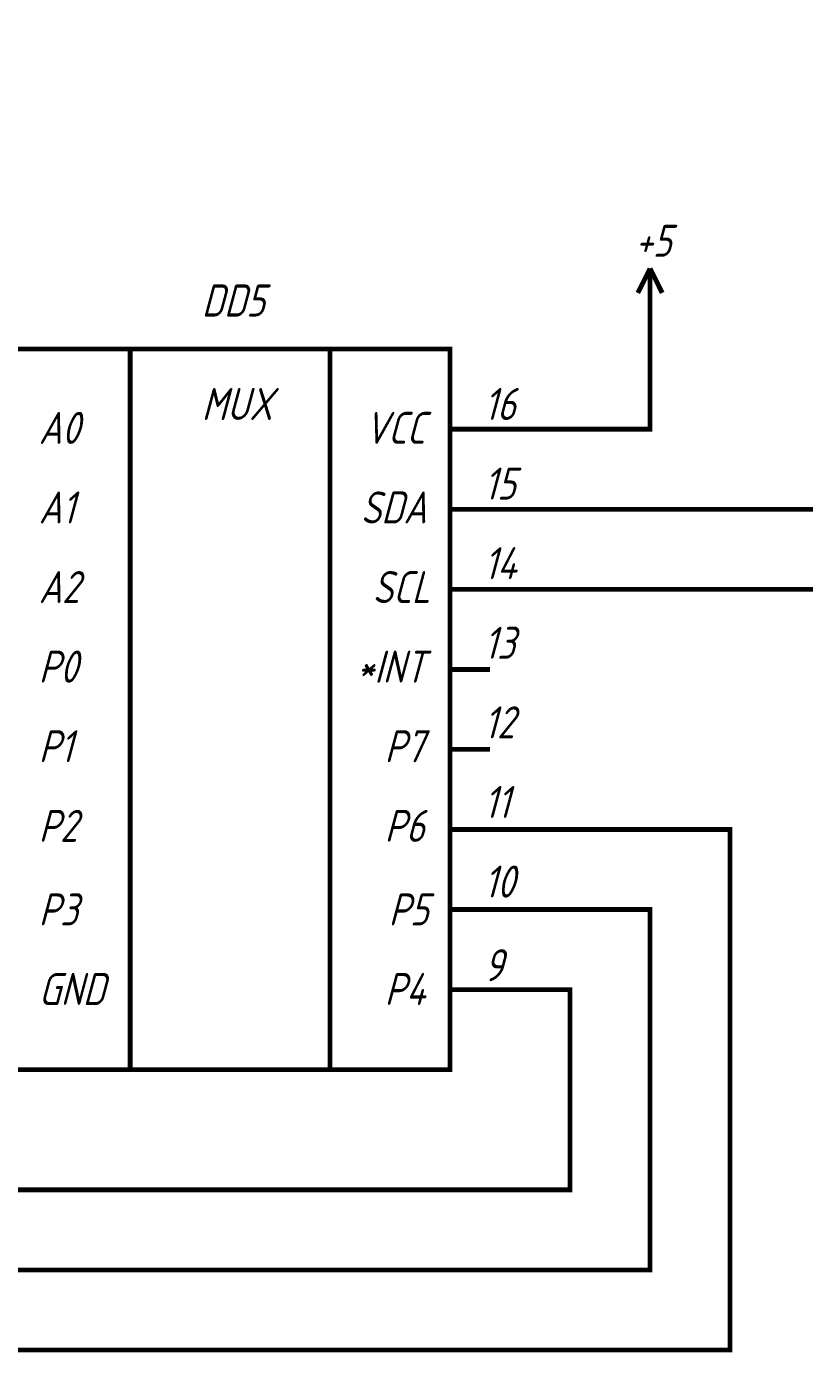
# Paper-space layout 'Layout1' of a CAD drawing. Extents: x -1 to 840, y -1 to 593.
# Drawn here: x 219.4 to 268, y 373.3 to 456.1 of the extents above; entities that cross this region are included whole.
import ezdxf

# ---------------------------------------------------------------- set-up
doc = ezdxf.new("R2010")
doc.units = 0
doc.header["$MEASUREMENT"] = 0
doc.layers.add('Sheet', color=255, linetype='CONTINUOUS')
doc.styles.add('GOST type A0', font='', dxfattribs={"oblique": 15, "height": 3.5})
doc.styles.get('GOST type A0').set_extended_font_data('GOST type A')

psp = doc.layouts.get("Layout1")

# ---------------------------------------------------------------- linework, layer by layer
at = {"layer": 'Sheet', "color": 7, "const_width": 0.3}
for points in [[(248.335, 420.991), (285.819, 420.991), (285.819, 515.994), (375.789, 515.994), (375.789, 385.994), (358.304, 385.994), (358.304, 385.994)], [(248.335, 425.993), (290.819, 425.993), (290.819, 510.992), (380.789, 510.992), (380.789, 390.996), (358.304, 390.996)], [(258.335, 441.029), (257.574, 439.507)], [(258.335, 441.029), (259.095, 439.507)], [(258.335, 438.498), (258.335, 441.029)], [(248.335, 430.995), (258.335, 430.995), (258.335, 438.498)], [(225.85, 435.997), (225.85, 390.996)], [(238.334, 435.997), (238.334, 390.996)], [(153.365, 430.995), (180.865, 430.995), (180.865, 383.493), (253.335, 383.493), (253.335, 395.998), (248.335, 395.998)], [(245.834, 430.995), (248.335, 430.995)], [(153.365, 425.993), (175.865, 425.993), (175.865, 378.492), (258.335, 378.492), (258.335, 401), (248.335, 401)], [(245.834, 425.993), (248.335, 425.993)], [(153.365, 420.991), (170.865, 420.991), (170.865, 373.49), (263.335, 373.49), (263.335, 406.001), (248.335, 406.001)], [(245.834, 420.991), (248.335, 420.991)], [(245.834, 415.99), (248.335, 415.99)], [(245.834, 411.003), (248.335, 411.003)], [(245.834, 406.001), (248.335, 406.001)], [(245.834, 401), (248.335, 401)], [(245.834, 395.998), (248.335, 395.998)]]:
    psp.add_lwpolyline(points, dxfattribs=at)
psp.add_lwpolyline([(218.35, 435.997), (245.834, 435.997), (245.834, 390.996), (218.35, 390.996), (218.35, 435.997)], close=True, dxfattribs=at)

# ---------------------------------------------------------------- texts
at = {"layer": 'Sheet', "color": 7, "style": 'GOST type A0', "oblique": 15}
for s, p in [('+5', (257.403, 441.76)), ('DD5', (230.322, 438.032)), ('MUX', (230.322, 431.57)), ('16', (247.962, 431.57)), ('A0', (220.136, 430.078)), ('VCC', (240.508, 430.078)), ('15', (247.962, 426.599)), ('A1', (220.136, 425.108)), ('SDA', (240.26, 425.108)), ('14', (247.962, 421.628)), ('A2', (220.136, 420.137)), ('SCL', (241.005, 420.137)), ('13', (247.962, 416.657)), ('P0', (220.136, 415.166)), ('*INT', (240.011, 415.166)), ('12', (247.962, 411.687)), ('P1', (220.136, 410.196)), ('P7', (241.751, 410.196)), ('11', (247.962, 406.716)), ('P2', (220.136, 405.225)), ('P6', (241.751, 405.225)), ('10', (247.962, 401.745)), ('P3', (220.136, 400.006)), ('P5', (241.999, 400.006)), ('9', (247.962, 396.526)), ('GND', (220.136, 395.035)), ('P4', (241.751, 395.035))]:
    psp.add_text(s, height=2, dxfattribs=at).set_placement(p)

doc.saveas('drawing.dxf')
